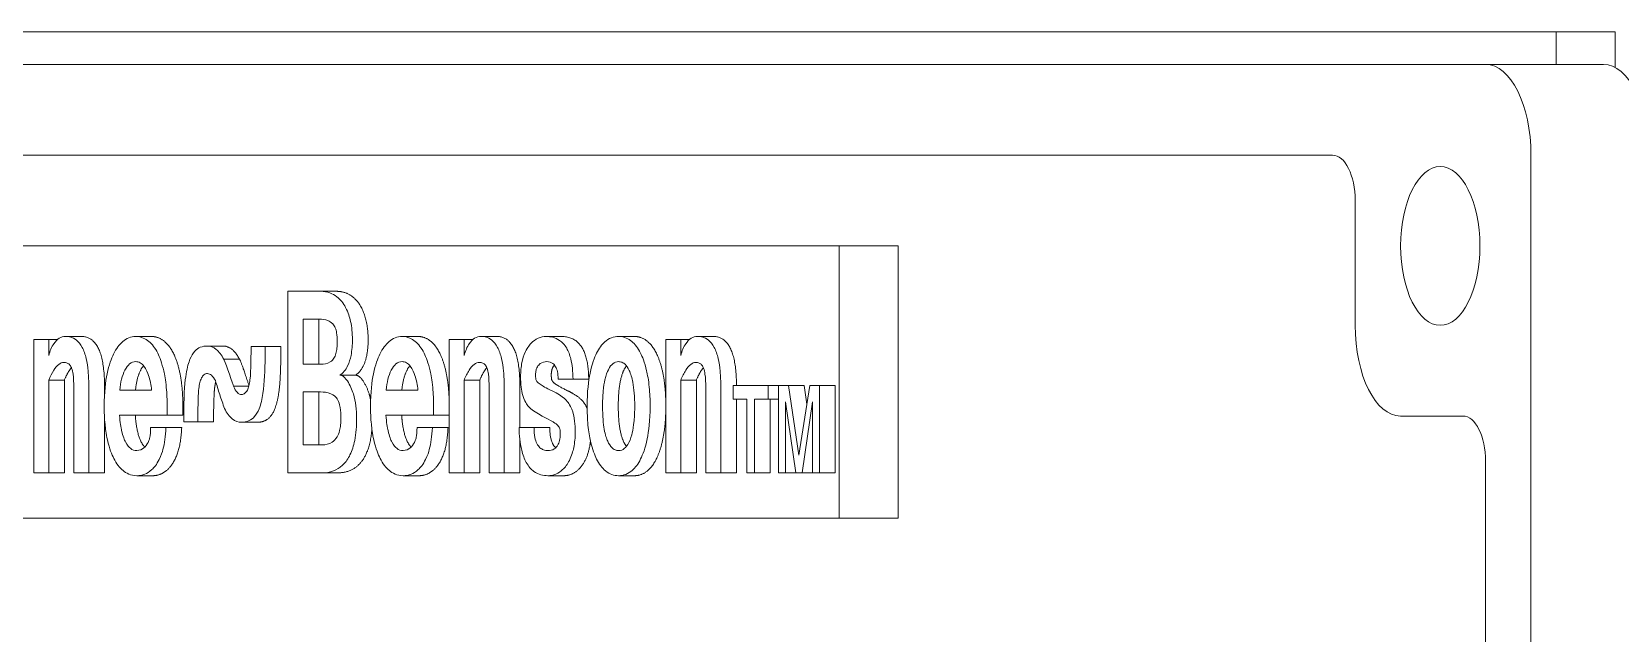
# Model space of a CAD drawing. Header units: inches. Extents: x 20 to 536, y 8 to 344.
# Drawn here: x 232.961 to 237.338, y 126.718 to 128.375 of the extents above; entities that cross this region are included whole.
import ezdxf

# ---------------------------------------------------------------- set-up
doc = ezdxf.new("R2010")
doc.units = ezdxf.units.IN
doc.header["$LTSCALE"] = 16
doc.header["$MEASUREMENT"] = 0
doc.layers.add('Visible (ANSI)', color=7, linetype='Continuous', lineweight=50)

msp = doc.modelspace()

# ---------------------------------------------------------------- linework, layer by layer
at = {"layer": 'Visible (ANSI)', "linetype": 'Continuous', "lineweight": 18}
for p, q in [((237.16221, 128.37531), (230.76221, 128.37531)), ((237.16221, 128.28531), (237.16221, 128.37531)), ((237.16221, 128.37531), (237.32459, 128.37531)), ((237.32459, 128.37531), (237.32459, 128.27678)), ((230.21745, 128.28531), (236.96745, 128.28531)), ((237.29221, 128.28531), (236.96745, 128.28531)), ((230.63933, 128.03528), (236.54558, 128.03528)), ((237.09245, 128.03531), (237.09245, 120.53531)), ((236.60808, 127.91028), (236.60808, 127.56656)), ((231.9987, 127.78528), (235.1862, 127.78528)), ((235.1862, 127.78528), (235.1862, 127.03528)), ((235.34858, 127.78528), (235.1862, 127.78528)), ((235.34858, 127.78528), (235.34858, 127.03528)), ((233.66658, 127.66028), (233.66658, 127.16028)), ((233.75692, 127.66028), (233.66658, 127.66028)), ((233.80022, 127.66028), (233.75692, 127.66028)), ((233.70884, 127.58335), (233.75388, 127.58335)), ((233.70884, 127.45937), (233.70884, 127.58335)), ((233.75214, 127.58335), (233.75214, 127.45937)), ((233.00775, 127.52769), (232.9665, 127.52769)), ((232.9665, 127.52769), (232.9665, 127.16028)), ((233.00775, 127.48366), (233.00775, 127.52769)), ((233.03221, 127.52769), (233.00775, 127.52769)), ((233.09761, 127.53578), (233.05431, 127.53578)), ((233.29082, 127.53578), (233.24752, 127.53578)), ((234.02481, 127.53578), (233.98151, 127.53578)), ((234.15245, 127.52769), (234.1112, 127.52769)), ((234.1112, 127.52769), (234.1112, 127.16028)), ((234.15245, 127.48366), (234.15245, 127.52769)), ((234.17691, 127.52769), (234.15245, 127.52769)), ((234.24231, 127.53578), (234.19901, 127.53578)), ((234.42135, 127.53578), (234.37805, 127.53578)), ((234.62165, 127.53578), (234.57835, 127.53578)), ((234.74929, 127.52769), (234.70805, 127.52769)), ((234.70805, 127.52769), (234.70805, 127.16028)), ((234.77375, 127.52769), (234.74929, 127.52769)), ((234.74929, 127.48366), (234.74929, 127.52769)), ((234.83915, 127.53578), (234.79585, 127.53578)), ((233.48783, 127.50947), (233.44452, 127.50947)), ((233.53363, 127.47303), (233.49032, 127.47303)), ((233.60394, 127.50845), (233.56598, 127.50845)), ((233.64724, 127.50845), (233.60394, 127.50845)), ((233.60394, 127.4786), (233.60394, 127.50845)), ((233.64724, 127.50845), (233.64724, 127.4786)), ((233.75666, 127.45937), (233.70884, 127.45937)), ((233.85403, 127.42902), (233.81073, 127.42902)), ((233.00775, 127.16028), (233.00775, 127.41584)), ((233.05105, 127.41584), (233.00775, 127.41584)), ((233.05105, 127.41584), (233.05105, 127.16028)), ((233.07683, 127.39459), (233.07683, 127.16028)), ((233.11832, 127.16028), (233.11832, 127.39712)), ((233.16162, 127.39712), (233.16162, 127.37627)), ((233.29129, 127.38801), (233.20374, 127.38801)), ((233.55914, 127.39864), (233.51715, 127.39864)), ((233.70884, 127.38295), (233.75692, 127.38295)), ((233.70884, 127.2372), (233.70884, 127.38295)), ((233.75214, 127.38295), (233.75214, 127.2372)), ((234.02528, 127.38801), (233.93773, 127.38801)), ((234.15245, 127.16028), (234.15245, 127.41584)), ((234.19575, 127.41584), (234.15245, 127.41584)), ((234.19575, 127.41584), (234.19575, 127.16028)), ((234.22153, 127.39459), (234.22153, 127.16028)), ((234.26303, 127.16028), (234.26303, 127.39712)), ((234.30633, 127.39712), (234.30633, 127.28477)), ((234.41196, 127.41837), (234.4527, 127.41837)), ((234.496, 127.41837), (234.4527, 127.41837)), ((234.79259, 127.41584), (234.74929, 127.41584)), ((234.74929, 127.16028), (234.74929, 127.41584)), ((234.79259, 127.41584), (234.79259, 127.16028)), ((234.81837, 127.39459), (234.81837, 127.16028)), ((234.85987, 127.16028), (234.85987, 127.39712)), ((234.99047, 127.40028), (234.89415, 127.40028)), ((234.89415, 127.40028), (234.89415, 127.36335)), ((235.01877, 127.40028), (234.99047, 127.40028)), ((234.99047, 127.36335), (234.99047, 127.40028)), ((235.04598, 127.40028), (235.01877, 127.40028)), ((235.01877, 127.40028), (235.01877, 127.16028)), ((235.08928, 127.40028), (235.04598, 127.40028)), ((235.07525, 127.20837), (235.04598, 127.40028)), ((235.10501, 127.40028), (235.07525, 127.20837)), ((235.08928, 127.40028), (235.09708, 127.34915)), ((235.13209, 127.40028), (235.10501, 127.40028)), ((235.17539, 127.40028), (235.13209, 127.40028)), ((235.13209, 127.16028), (235.13209, 127.40028)), ((235.17539, 127.40028), (235.17539, 127.16028)), ((233.33431, 127.31868), (233.33431, 127.34348)), ((233.37761, 127.34348), (233.37761, 127.31868)), ((234.0683, 127.31868), (234.0683, 127.34348)), ((234.89415, 127.36335), (234.93205, 127.36335)), ((234.90317, 127.36335), (234.90317, 127.16028)), ((234.93205, 127.36335), (234.93205, 127.16028)), ((234.95233, 127.36335), (234.99047, 127.36335)), ((234.95233, 127.16028), (234.95233, 127.36335)), ((235.01877, 127.36335), (234.99047, 127.36335)), ((234.99563, 127.36335), (234.99563, 127.16028)), ((235.03821, 127.35607), (235.06663, 127.16028)), ((235.03821, 127.16028), (235.03821, 127.35607)), ((235.084, 127.16028), (235.11254, 127.35607)), ((235.11254, 127.35607), (235.11254, 127.16028)), ((233.16162, 127.31142), (233.16162, 127.16028)), ((233.20324, 127.31868), (233.33431, 127.31868)), ((233.37761, 127.31868), (233.33431, 127.31868)), ((233.38025, 127.33082), (233.38025, 127.30046)), ((233.38025, 127.30046), (233.41846, 127.30046)), ((233.46176, 127.30046), (233.41846, 127.30046)), ((233.58297, 127.29945), (233.53967, 127.29945)), ((233.93722, 127.31868), (234.0683, 127.31868)), ((234.1112, 127.31868), (234.0683, 127.31868)), ((236.73308, 127.31656), (236.90494, 127.31656)), ((233.33102, 127.28477), (233.28876, 127.28477)), ((233.37432, 127.28477), (233.33102, 127.28477)), ((234.06501, 127.28477), (234.02275, 127.28477)), ((234.10831, 127.28477), (234.06501, 127.28477)), ((234.34516, 127.28477), (234.30391, 127.28477)), ((234.30633, 127.25123), (234.30633, 127.16028)), ((234.38846, 127.28477), (234.34516, 127.28477)), ((233.76147, 127.2372), (233.70884, 127.2372)), ((232.9665, 127.16028), (233.00775, 127.16028)), ((233.05105, 127.16028), (233.00775, 127.16028)), ((233.07683, 127.16028), (233.11832, 127.16028)), ((233.16162, 127.16028), (233.11832, 127.16028)), ((233.66658, 127.16028), (233.76147, 127.16028)), ((233.80477, 127.16028), (233.76147, 127.16028)), ((234.1112, 127.16028), (234.15245, 127.16028)), ((234.19575, 127.16028), (234.15245, 127.16028)), ((234.22153, 127.16028), (234.26303, 127.16028)), ((234.30633, 127.16028), (234.26303, 127.16028)), ((234.70805, 127.16028), (234.74929, 127.16028)), ((234.79259, 127.16028), (234.74929, 127.16028)), ((234.81837, 127.16028), (234.85987, 127.16028)), ((234.90317, 127.16028), (234.85987, 127.16028)), ((234.93205, 127.16028), (234.95233, 127.16028)), ((234.99563, 127.16028), (234.95233, 127.16028)), ((235.01877, 127.16028), (235.03821, 127.16028)), ((235.06663, 127.16028), (235.03821, 127.16028)), ((235.06663, 127.16028), (235.084, 127.16028)), ((235.11254, 127.16028), (235.084, 127.16028)), ((235.11254, 127.16028), (235.13209, 127.16028)), ((235.17539, 127.16028), (235.13209, 127.16028)), ((236.96744, 127.19156), (236.96744, 121.37906)), ((233.29386, 127.15218), (233.25055, 127.15218)), ((234.02784, 127.15218), (233.98454, 127.15218)), ((234.42692, 127.15218), (234.38362, 127.15218)), ((234.62165, 127.15218), (234.57835, 127.15218)), ((235.1862, 127.03528), (232.53012, 127.03528)), ((235.34858, 127.03528), (235.1862, 127.03528))]:
    msp.add_line(p, q, dxfattribs=at)
for centre, major_axis in [((236.96745, 128.03531), (0, 0.25)), ((237.29221, 128.03531), (0, 0.25)), ((236.54558, 127.91028), (0, 0.125)), ((236.73308, 127.56656), (0, -0.25)), ((236.90494, 127.19156), (0, 0.125))]:
    msp.add_ellipse(centre, major_axis=major_axis, ratio=0.5, start_param=4.712389, end_param=6.2831853, dxfattribs=at)
msp.add_ellipse((236.84245, 127.78531), major_axis=(0, 0.21875), ratio=0.5, dxfattribs=at)
for points, degree, knots in [([(233.84472, 127.52769), (233.84472, 127.53636), (233.84433, 127.54498), (233.84263, 127.56166), (233.84138, 127.56957), (233.83728, 127.588), (233.83321, 127.60203), (233.81986, 127.62725), (233.81181, 127.63755), (233.79115, 127.65352), (233.77663, 127.66028), (233.75692, 127.66028)], 3, [-1.370222, -1.370222, -1.370222, -1.370222, -1.1336769, -1.1336769, -0.906032, -0.906032, -0.5838602, -0.5838602, -0.3005043, -0.3005043, 0, 0, 0, 0]), ([(233.75388, 127.58335), (233.76144, 127.58335), (233.76993, 127.58249), (233.78104, 127.57792), (233.78605, 127.5753), (233.79364, 127.56714), (233.79579, 127.56333), (233.79944, 127.55509), (233.80056, 127.55034), (233.80255, 127.53855), (233.80297, 127.5301), (233.80297, 127.52212)], 3, [-0.21788398, -0.21788398, -0.21788398, -0.21788398, -0.15149232, -0.15149232, -0.11874939, -0.11874939, -0.09464191, -0.09464191, -0.06081224, -0.06081224, 0, 0, 0, 0]), ([(233.05431, 127.53578), (233.04829, 127.53578), (233.04229, 127.53432), (233.03119, 127.5275), (233.02626, 127.52255), (233.01602, 127.50712), (233.01142, 127.49607), (233.00775, 127.48366)], 3, [-0.28699786, -0.28699786, -0.28699786, -0.28699786, -0.19530538, -0.19530538, -0.10997007, -0.10997007, 0, 0, 0, 0]), ([(233.11832, 127.39712), (233.11832, 127.41144), (233.11781, 127.42605), (233.11535, 127.45219), (233.11359, 127.46409), (233.10827, 127.4866), (233.10471, 127.49686), (233.09527, 127.51478), (233.08959, 127.52158), (233.07417, 127.53335), (233.06409, 127.53578), (233.05431, 127.53578)], 3, [-0.54983804, -0.54983804, -0.54983804, -0.54983804, -0.44076065, -0.44076065, -0.34737427, -0.34737427, -0.25125884, -0.25125884, -0.14914917, -0.14914917, 0, 0, 0, 0]), ([(233.24752, 127.53578), (233.24126, 127.53578), (233.23505, 127.53467), (233.22225, 127.5296), (233.21661, 127.5258), (233.20221, 127.5134), (233.19371, 127.50209), (233.1805, 127.47542), (233.17384, 127.45817), (233.16426, 127.41095), (233.16073, 127.38262), (233.16073, 127.34398)], 3, [-1.4919316, -1.4919316, -1.4919316, -1.4919316, -1.2903014, -1.2903014, -1.0712515, -1.0712515, -0.6411915, -0.6411915, -0.2943902, -0.2943902, 0, 0, 0, 0]), ([(233.33431, 127.34348), (233.33431, 127.36095), (233.33359, 127.37848), (233.32989, 127.41603), (233.327, 127.43092), (233.31983, 127.46267), (233.31382, 127.47836), (233.30101, 127.504), (233.29278, 127.51475), (233.2754, 127.52904), (233.26374, 127.53578), (233.24752, 127.53578)], 3, [-0.95374288, -0.95374288, -0.95374288, -0.95374288, -0.86423892, -0.86423892, -0.75775194, -0.75775194, -0.52950742, -0.52950742, -0.24718032, -0.24718032, 0, 0, 0, 0]), ([(233.80297, 127.52212), (233.80297, 127.51603), (233.80271, 127.50984), (233.80148, 127.49869), (233.8006, 127.49366), (233.79787, 127.48387), (233.79602, 127.47945), (233.79179, 127.47275), (233.78872, 127.46892), (233.77575, 127.46088), (233.76608, 127.45937), (233.75666, 127.45937)], 3, [-0.57094697, -0.57094697, -0.57094697, -0.57094697, -0.45361238, -0.45361238, -0.35124457, -0.35124457, -0.23793649, -0.23793649, -0.14355336, -0.14355336, 0, 0, 0, 0]), ([(233.81005, 127.429), (233.81424, 127.43187), (233.81832, 127.43549), (233.82558, 127.44421), (233.82878, 127.44912), (233.83566, 127.46315), (233.83873, 127.4727), (233.84367, 127.49745), (233.84472, 127.51261), (233.84472, 127.52769)], 3, [-0.33200445, -0.33200445, -0.33200445, -0.33200445, -0.26455828, -0.26455828, -0.20299351, -0.20299351, -0.11486081, -0.11486081, 0, 0, 0, 0]), ([(233.98151, 127.53578), (233.97525, 127.53578), (233.96903, 127.53467), (233.95624, 127.5296), (233.9506, 127.5258), (233.9362, 127.5134), (233.92769, 127.50209), (233.91449, 127.47542), (233.90783, 127.45817), (233.89825, 127.41095), (233.89471, 127.38262), (233.89471, 127.34398)], 3, [-1.4919316, -1.4919316, -1.4919316, -1.4919316, -1.2903014, -1.2903014, -1.0712515, -1.0712515, -0.6411915, -0.6411915, -0.2943902, -0.2943902, 0, 0, 0, 0]), ([(234.0683, 127.34348), (234.0683, 127.36095), (234.06758, 127.37848), (234.06387, 127.41603), (234.06099, 127.43092), (234.05382, 127.46267), (234.04781, 127.47836), (234.035, 127.504), (234.02677, 127.51475), (234.00939, 127.52904), (233.99772, 127.53578), (233.98151, 127.53578)], 3, [-0.95374288, -0.95374288, -0.95374288, -0.95374288, -0.86423892, -0.86423892, -0.75775194, -0.75775194, -0.52950742, -0.52950742, -0.24718032, -0.24718032, 0, 0, 0, 0]), ([(234.02481, 127.53578), (234.04429, 127.53578), (234.07668, 127.50947), (234.09945, 127.45886), (234.11005, 127.39658), (234.1112, 127.36534)], 2, [0, 0, 0, 1, 2, 3, 3.7455992, 3.7455992, 3.7455992]), ([(234.19901, 127.53578), (234.19299, 127.53578), (234.187, 127.53432), (234.17589, 127.5275), (234.17096, 127.52255), (234.16072, 127.50712), (234.15613, 127.49607), (234.15245, 127.48366)], 3, [-0.28699786, -0.28699786, -0.28699786, -0.28699786, -0.19530538, -0.19530538, -0.10997007, -0.10997007, 0, 0, 0, 0]), ([(234.26303, 127.39712), (234.26303, 127.41144), (234.26251, 127.42605), (234.26005, 127.45219), (234.2583, 127.46409), (234.25297, 127.4866), (234.24942, 127.49686), (234.23997, 127.51478), (234.2343, 127.52158), (234.21888, 127.53335), (234.2088, 127.53578), (234.19901, 127.53578)], 3, [-0.54983804, -0.54983804, -0.54983804, -0.54983804, -0.44076065, -0.44076065, -0.34737427, -0.34737427, -0.25125884, -0.25125884, -0.14914917, -0.14914917, 0, 0, 0, 0]), ([(234.37805, 127.53578), (234.37093, 127.53578), (234.36381, 127.53445), (234.34892, 127.52777), (234.34279, 127.52262), (234.33382, 127.5137), (234.32749, 127.50615), (234.3167, 127.48356), (234.31371, 127.47265), (234.30936, 127.45177), (234.30821, 127.43881), (234.30821, 127.42546)], 3, [-0.38018483, -0.38018483, -0.38018483, -0.38018483, -0.3198985, -0.3198985, -0.251009, -0.251009, -0.1723725, -0.1723725, -0.1017229, -0.1017229, 0, 0, 0, 0]), ([(234.4527, 127.41837), (234.45257, 127.4284), (234.45204, 127.43847), (234.44996, 127.45709), (234.44852, 127.46566), (234.44372, 127.48511), (234.43995, 127.49496), (234.42948, 127.51322), (234.42275, 127.52024), (234.40378, 127.53323), (234.3905, 127.53578), (234.37805, 127.53578)], 3, [-0.54588742, -0.54588742, -0.54588742, -0.54588742, -0.46963717, -0.46963717, -0.40090481, -0.40090481, -0.30477701, -0.30477701, -0.18967669, -0.18967669, 0, 0, 0, 0]), ([(234.57835, 127.53578), (234.5717, 127.53578), (234.56507, 127.53466), (234.55126, 127.52931), (234.5453, 127.52521), (234.53188, 127.51365), (234.52413, 127.50325), (234.51158, 127.47774), (234.50491, 127.46021), (234.49536, 127.41346), (234.49156, 127.38475), (234.49156, 127.34398)], 3, [-1.568013, -1.568013, -1.568013, -1.568013, -1.3597383, -1.3597383, -1.1270748, -1.1270748, -0.6933324, -0.6933324, -0.3106443, -0.3106443, 0, 0, 0, 0]), ([(234.66514, 127.34398), (234.66514, 127.36142), (234.66442, 127.37893), (234.66074, 127.4161), (234.6579, 127.43084), (234.65004, 127.46541), (234.64349, 127.48069), (234.63184, 127.504), (234.62361, 127.51475), (234.60623, 127.52904), (234.59457, 127.53578), (234.57835, 127.53578)], 3, [-0.85465869, -0.85465869, -0.85465869, -0.85465869, -0.78871843, -0.78871843, -0.71138856, -0.71138856, -0.52950742, -0.52950742, -0.24718032, -0.24718032, 0, 0, 0, 0]), ([(234.62165, 127.53578), (234.64113, 127.53578), (234.67352, 127.50947), (234.69629, 127.45886), (234.7069, 127.39702), (234.70805, 127.36583)], 2, [0, 0, 0, 1, 2, 3, 3.7455992, 3.7455992, 3.7455992]), ([(234.79585, 127.53578), (234.78983, 127.53578), (234.78384, 127.53432), (234.77273, 127.5275), (234.7678, 127.52255), (234.75756, 127.50712), (234.75297, 127.49607), (234.74929, 127.48366)], 3, [-0.28699786, -0.28699786, -0.28699786, -0.28699786, -0.19530538, -0.19530538, -0.10997007, -0.10997007, 0, 0, 0, 0]), ([(234.85987, 127.39712), (234.85987, 127.41144), (234.85936, 127.42605), (234.8569, 127.45219), (234.85514, 127.46409), (234.84981, 127.4866), (234.84626, 127.49686), (234.83681, 127.51478), (234.83114, 127.52158), (234.81572, 127.53335), (234.80564, 127.53578), (234.79585, 127.53578)], 3, [-0.54983804, -0.54983804, -0.54983804, -0.54983804, -0.44076065, -0.44076065, -0.34737427, -0.34737427, -0.25125884, -0.25125884, -0.14914917, -0.14914917, 0, 0, 0, 0]), ([(233.20374, 127.38801), (233.20466, 127.39858), (233.20625, 127.4088), (233.21102, 127.42747), (233.21403, 127.43558), (233.22176, 127.45045), (233.2261, 127.45616), (233.23614, 127.46451), (233.24175, 127.46645), (233.24752, 127.46645)], 3, [-0.31166749, -0.31166749, -0.31166749, -0.31166749, -0.23705054, -0.23705054, -0.16576507, -0.16576507, -0.0878526, -0.0878526, 0, 0, 0, 0]), ([(233.24752, 127.46645), (233.25162, 127.46645), (233.25569, 127.46547), (233.26341, 127.4611), (233.26694, 127.45788), (233.27631, 127.4456), (233.28052, 127.4352), (233.28712, 127.41589), (233.28979, 127.40238), (233.29129, 127.38801)], 3, [-0.25145744, -0.25145744, -0.25145744, -0.25145744, -0.21404187, -0.21404187, -0.17828382, -0.17828382, -0.11189925, -0.11189925, 0, 0, 0, 0]), ([(233.44452, 127.50947), (233.43821, 127.50947), (233.4318, 127.50847), (233.42054, 127.50383), (233.41512, 127.50061), (233.40502, 127.48967), (233.40072, 127.48242), (233.39364, 127.46487), (233.38956, 127.4516), (233.38351, 127.41404), (233.38025, 127.38409), (233.38025, 127.33082)], 3, [-2.3834325, -2.3834325, -2.3834325, -2.3834325, -1.8060438, -1.8060438, -1.3327779, -1.3327779, -0.8613347, -0.8613347, -0.4059085, -0.4059085, 0, 0, 0, 0]), ([(233.49032, 127.47303), (233.48421, 127.48478), (233.47727, 127.49409), (233.46143, 127.50668), (233.45308, 127.50947), (233.44452, 127.50947)], 3, [-0.2596696, -0.2596696, -0.2596696, -0.2596696, -0.13042883, -0.13042883, 0, 0, 0, 0]), ([(233.51715, 127.39864), (233.51549, 127.40363), (233.49737, 127.45833), (233.49128, 127.47151), (233.4909, 127.47227), (233.49051, 127.47284), (233.49041, 127.47296), (233.49032, 127.47303)], 3, [-0.081233848, -0.081233848, -0.081233848, -0.081233848, -0.006321127, -0.006321127, -0.00143225, -0.00143225, 0, 0, 0, 0]), ([(233.53363, 127.47303), (233.53489, 127.47202), (233.54785, 127.43662), (233.55971, 127.40085)], 2, [0, 0, 0, 1, 1.970221, 1.970221, 1.970221]), ([(233.53967, 127.29945), (233.54603, 127.29945), (233.5525, 127.30046), (233.56683, 127.30647), (233.57189, 127.31148), (233.57948, 127.31982), (233.5839, 127.32742), (233.59253, 127.34912), (233.59589, 127.36382), (233.60264, 127.4082), (233.60394, 127.44371), (233.60394, 127.4786)], 3, [-0.58963682, -0.58963682, -0.58963682, -0.58963682, -0.55353283, -0.55353283, -0.50652615, -0.50652615, -0.40328783, -0.40328783, -0.26584205, -0.26584205, 0, 0, 0, 0]), ([(233.56598, 127.50845), (233.56482, 127.46006), (233.56434, 127.44555), (233.5638, 127.43134), (233.56327, 127.42236), (233.56244, 127.41635)], 3, [-0.073344423, -0.073344423, -0.073344423, -0.073344423, -0.047519074, -0.047519074, 0, 0, 0, 0]), ([(233.93773, 127.38801), (233.93865, 127.39858), (233.94023, 127.4088), (233.94501, 127.42747), (233.94802, 127.43558), (233.95575, 127.45045), (233.96009, 127.45616), (233.97013, 127.46451), (233.97574, 127.46645), (233.98151, 127.46645)], 3, [-0.31166749, -0.31166749, -0.31166749, -0.31166749, -0.23705054, -0.23705054, -0.16576507, -0.16576507, -0.0878526, -0.0878526, 0, 0, 0, 0]), ([(233.98151, 127.46645), (233.98561, 127.46645), (233.98968, 127.46547), (233.9974, 127.4611), (234.00093, 127.45788), (234.0103, 127.4456), (234.01451, 127.4352), (234.02111, 127.41589), (234.02378, 127.40238), (234.02528, 127.38801)], 3, [-0.25145744, -0.25145744, -0.25145744, -0.25145744, -0.21404187, -0.21404187, -0.17828382, -0.17828382, -0.11189925, -0.11189925, 0, 0, 0, 0]), ([(234.34946, 127.43052), (234.34946, 127.43268), (234.34956, 127.43483), (234.35002, 127.43897), (234.35035, 127.44092), (234.35165, 127.44628), (234.35286, 127.44928), (234.35655, 127.45584), (234.35937, 127.45882), (234.36784, 127.46515), (234.37431, 127.46645), (234.38033, 127.46645)], 3, [-0.1993324, -0.1993324, -0.1993324, -0.1993324, -0.18286786, -0.18286786, -0.16704919, -0.16704919, -0.13742315, -0.13742315, -0.09174875, -0.09174875, 0, 0, 0, 0]), ([(234.38033, 127.46645), (234.38638, 127.46645), (234.39233, 127.465), (234.40006, 127.45886), (234.40251, 127.45602), (234.40668, 127.44854), (234.40828, 127.44418), (234.411, 127.4327), (234.41173, 127.42555), (234.41196, 127.41837)], 3, [-0.22338557, -0.22338557, -0.22338557, -0.22338557, -0.14005983, -0.14005983, -0.09676592, -0.09676592, -0.05477189, -0.05477189, 0, 0, 0, 0]), ([(234.53407, 127.34398), (234.53407, 127.35746), (234.53451, 127.37144), (234.53699, 127.39843), (234.53883, 127.40861), (234.54359, 127.42976), (234.547, 127.43832), (234.55428, 127.4529), (234.55853, 127.45756), (234.56716, 127.46465), (234.5727, 127.46645), (234.57835, 127.46645)], 3, [-0.22807944, -0.22807944, -0.22807944, -0.22807944, -0.20529475, -0.20529475, -0.18174805, -0.18174805, -0.14222138, -0.14222138, -0.08603821, -0.08603821, 0, 0, 0, 0]), ([(234.57835, 127.46645), (234.58146, 127.46645), (234.58455, 127.46587), (234.59142, 127.46303), (234.59425, 127.46076), (234.60046, 127.45511), (234.60425, 127.4495), (234.61185, 127.43307), (234.61499, 127.42173), (234.6209, 127.39095), (234.62263, 127.36973), (234.62263, 127.34398)], 3, [-0.48525635, -0.48525635, -0.48525635, -0.48525635, -0.45378412, -0.45378412, -0.41435583, -0.41435583, -0.32082838, -0.32082838, -0.19619361, -0.19619361, 0, 0, 0, 0]), ([(233.00775, 127.41584), (233.01194, 127.42554), (233.0166, 127.43488), (233.02593, 127.44931), (233.03059, 127.45501), (233.04015, 127.46246), (233.04487, 127.46443), (233.04975, 127.46443)], 3, [-0.25414778, -0.25414778, -0.25414778, -0.25414778, -0.15637481, -0.15637481, -0.07435436, -0.07435436, 0, 0, 0, 0]), ([(233.04975, 127.46443), (233.05284, 127.46443), (233.05603, 127.46392), (233.06163, 127.46135), (233.06416, 127.4595), (233.06857, 127.45393), (233.07003, 127.45088), (233.07279, 127.44354), (233.07396, 127.43777), (233.07632, 127.42103), (233.07683, 127.4077), (233.07683, 127.39459)], 3, [-0.24371502, -0.24371502, -0.24371502, -0.24371502, -0.20910445, -0.20910445, -0.17940168, -0.17940168, -0.15075746, -0.15075746, -0.09989135, -0.09989135, 0, 0, 0, 0]), ([(233.26908, 127.45503), (233.26541, 127.45068), (233.25008, 127.42293), (233.24704, 127.38801)], 2, [0.7245107, 0.7245107, 0.7245107, 1, 2, 2, 2]), ([(233.4215, 127.39256), (233.4222, 127.39825), (233.42317, 127.40392), (233.42566, 127.41365), (233.42711, 127.41784), (233.43081, 127.42522), (233.433, 127.42813), (233.43851, 127.4326), (233.44176, 127.43356), (233.44503, 127.43356)], 3, [-0.17401034, -0.17401034, -0.17401034, -0.17401034, -0.12936578, -0.12936578, -0.09065897, -0.09065897, -0.0497718, -0.0497718, 0, 0, 0, 0]), ([(233.44503, 127.43356), (233.447, 127.43356), (233.44895, 127.43316), (233.45283, 127.43154), (233.45472, 127.43033), (233.46053, 127.4253), (233.46411, 127.42023), (233.4673, 127.41433)], 3, [-0.12657462, -0.12657462, -0.12657462, -0.12657462, -0.09654482, -0.09654482, -0.06622492, -0.06622492, 0, 0, 0, 0]), ([(233.85636, 127.31007), (233.85636, 127.32185), (233.85563, 127.33344), (233.85271, 127.35653), (233.85059, 127.36717), (233.84388, 127.38924), (233.83855, 127.40191), (233.82539, 127.42115), (233.82155, 127.42443), (233.81622, 127.42809), (233.81317, 127.42918), (233.81005, 127.429)], 3, [-0.23640494, -0.23640494, -0.23640494, -0.23640494, -0.1893821, -0.1893821, -0.14123145, -0.14123145, -0.08584592, -0.08584592, -0.04752019, -0.04752019, 0, 0, 0, 0]), ([(233.85403, 127.42902), (233.86233, 127.42902), (233.88068, 127.40471), (233.89202, 127.37537), (233.89495, 127.3607)], 2, [0.0392157, 0.0392157, 0.0392157, 1, 2, 2.7567962, 2.7567962, 2.7567962]), ([(234.00306, 127.45503), (233.9994, 127.45068), (233.98407, 127.42293), (233.98103, 127.38801)], 2, [0.7245107, 0.7245107, 0.7245107, 1, 2, 2, 2]), ([(234.15245, 127.41584), (234.15664, 127.42554), (234.16131, 127.43488), (234.17064, 127.44931), (234.1753, 127.45501), (234.18486, 127.46246), (234.18958, 127.46443), (234.19445, 127.46443)], 3, [-0.25414778, -0.25414778, -0.25414778, -0.25414778, -0.15637481, -0.15637481, -0.07435436, -0.07435436, 0, 0, 0, 0]), ([(234.19445, 127.46443), (234.19755, 127.46443), (234.20073, 127.46392), (234.20634, 127.46135), (234.20886, 127.4595), (234.21327, 127.45393), (234.21473, 127.45088), (234.21749, 127.44354), (234.21866, 127.43777), (234.22102, 127.42103), (234.22153, 127.4077), (234.22153, 127.39459)], 3, [-0.24371502, -0.24371502, -0.24371502, -0.24371502, -0.20910445, -0.20910445, -0.17940168, -0.17940168, -0.15075746, -0.15075746, -0.09989135, -0.09989135, 0, 0, 0, 0]), ([(234.30821, 127.42546), (234.30821, 127.41564), (234.30862, 127.40555), (234.31055, 127.38886), (234.31188, 127.38087), (234.31773, 127.36116), (234.32193, 127.35418), (234.32869, 127.3441), (234.33614, 127.33286), (234.36793, 127.31665)], 3, [-1.2875863, -1.2875863, -1.2875863, -1.2875863, -1.0076389, -1.0076389, -0.799535, -0.799535, -0.4999173, -0.4999173, 0, 0, 0, 0]), ([(234.39526, 127.38599), (234.37765, 127.39444), (234.36837, 127.39969), (234.35746, 127.4073), (234.35486, 127.40978), (234.3523, 127.41321), (234.35152, 127.41444), (234.35064, 127.41651), (234.35038, 127.41728), (234.34944, 127.42199), (234.34946, 127.42636), (234.34946, 127.43052)], 3, [-0.13142024, -0.13142024, -0.13142024, -0.13142024, -0.08573718, -0.08573718, -0.05237585, -0.05237585, -0.03859982, -0.03859982, -0.03172813, -0.03172813, 0, 0, 0, 0]), ([(234.40133, 127.45709), (234.40122, 127.45696), (234.39276, 127.44722), (234.39276, 127.43052)], 2, [0.986623, 0.986623, 0.986623, 1, 2, 2, 2]), ([(234.59996, 127.45496), (234.59436, 127.44799), (234.58395, 127.42141), (234.57737, 127.37586), (234.57737, 127.34398)], 2, [1.2494863, 1.2494863, 1.2494863, 2, 3, 4, 4, 4]), ([(234.74929, 127.41584), (234.75348, 127.42554), (234.75815, 127.43488), (234.76748, 127.44931), (234.77214, 127.45501), (234.7817, 127.46246), (234.78642, 127.46443), (234.7913, 127.46443)], 3, [-0.25414778, -0.25414778, -0.25414778, -0.25414778, -0.15637481, -0.15637481, -0.07435436, -0.07435436, 0, 0, 0, 0]), ([(234.7913, 127.46443), (234.79439, 127.46443), (234.79757, 127.46392), (234.80318, 127.46135), (234.8057, 127.4595), (234.81012, 127.45393), (234.81157, 127.45088), (234.81433, 127.44354), (234.8155, 127.43777), (234.81786, 127.42103), (234.81837, 127.4077), (234.81837, 127.39459)], 3, [-0.24371502, -0.24371502, -0.24371502, -0.24371502, -0.20910445, -0.20910445, -0.17940168, -0.17940168, -0.15075746, -0.15075746, -0.09989135, -0.09989135, 0, 0, 0, 0]), ([(233.41846, 127.30046), (233.41872, 127.31933), (233.41913, 127.34304), (233.4202, 127.37454), (233.42075, 127.38604), (233.4215, 127.39256)], 3, [-0.12909353, -0.12909353, -0.12909353, -0.12909353, -0.05099445, -0.05099445, 0, 0, 0, 0]), ([(233.4673, 127.41433), (233.47107, 127.4013), (233.47502, 127.38848), (233.48337, 127.36283), (233.48779, 127.35001), (233.49235, 127.3374)], 3, [-0.23324276, -0.23324276, -0.23324276, -0.23324276, -0.11854585, -0.11854585, 0, 0, 0, 0]), ([(233.53891, 127.37586), (233.53697, 127.37586), (233.53506, 127.37634), (233.53125, 127.37826), (233.52941, 127.37971), (233.52364, 127.38575), (233.52015, 127.39189), (233.51715, 127.39864)], 3, [-0.12863255, -0.12863255, -0.12863255, -0.12863255, -0.09912652, -0.09912652, -0.06883712, -0.06883712, 0, 0, 0, 0]), ([(233.56244, 127.41635), (233.56176, 127.41075), (233.56082, 127.40516), (233.55838, 127.39561), (233.55698, 127.39151), (233.55333, 127.38426), (233.55109, 127.38136), (233.54554, 127.37685), (233.54223, 127.37586), (233.53891, 127.37586)], 3, [-0.17274752, -0.17274752, -0.17274752, -0.17274752, -0.12892677, -0.12892677, -0.09125466, -0.09125466, -0.05069558, -0.05069558, 0, 0, 0, 0]), ([(233.75692, 127.38295), (233.76578, 127.38295), (233.77608, 127.38196), (233.78744, 127.37703), (233.79368, 127.37418), (233.80103, 127.36618), (233.80392, 127.36252), (233.80899, 127.3507), (233.81026, 127.34478), (233.81258, 127.3305), (233.81309, 127.32002), (233.81309, 127.31007)], 3, [-0.6272169, -0.6272169, -0.6272169, -0.6272169, -0.26355814, -0.26355814, -0.15353099, -0.15353099, -0.11423277, -0.11423277, -0.07579761, -0.07579761, 0, 0, 0, 0]), ([(234.45877, 127.27212), (234.45877, 127.28242), (234.45829, 127.29285), (234.45567, 127.31422), (234.45368, 127.32221), (234.44824, 127.33979), (234.44378, 127.34701), (234.43708, 127.35664), (234.428, 127.37022), (234.39526, 127.38599)], 3, [-1.2657917, -1.2657917, -1.2657917, -1.2657917, -1.0996458, -1.0996458, -0.9109767, -0.9109767, -0.5131931, -0.5131931, 0, 0, 0, 0]), ([(234.43856, 127.38599), (234.45222, 127.37941), (234.47651, 127.36271), (234.48874, 127.34436), (234.49158, 127.33779)], 2, [0, 0, 0, 1, 2, 2.4216616, 2.4216616, 2.4216616]), ([(233.16073, 127.34398), (233.16073, 127.32722), (233.16138, 127.31033), (233.16402, 127.28298), (233.1659, 127.26787), (233.1752, 127.22612), (233.18191, 127.21017), (233.19437, 127.18529), (233.20295, 127.17409), (233.22088, 127.15941), (233.23315, 127.15218), (233.25055, 127.15218)], 3, [-1.1520732, -1.1520732, -1.1520732, -1.1520732, -0.9328917, -0.9328917, -0.7880369, -0.7880369, -0.5752915, -0.5752915, -0.2652163, -0.2652163, 0, 0, 0, 0]), ([(233.49235, 127.3374), (233.4954, 127.33121), (233.49872, 127.32564), (233.50586, 127.31606), (233.50959, 127.3121), (233.52187, 127.30225), (233.53069, 127.29945), (233.53967, 127.29945)], 3, [-0.26781171, -0.26781171, -0.26781171, -0.26781171, -0.20158046, -0.20158046, -0.13679537, -0.13679537, 0, 0, 0, 0]), ([(233.89471, 127.34398), (233.89471, 127.32722), (233.89537, 127.31033), (233.89801, 127.28298), (233.89989, 127.26787), (233.90919, 127.22612), (233.9159, 127.21017), (233.92836, 127.18529), (233.93694, 127.17409), (233.95487, 127.15941), (233.96714, 127.15218), (233.98454, 127.15218)], 3, [-1.1520732, -1.1520732, -1.1520732, -1.1520732, -0.9328917, -0.9328917, -0.7880369, -0.7880369, -0.5752915, -0.5752915, -0.2652163, -0.2652163, 0, 0, 0, 0]), ([(234.49156, 127.34398), (234.49156, 127.32656), (234.49224, 127.30899), (234.49567, 127.27348), (234.49821, 127.2592), (234.50612, 127.22382), (234.51244, 127.2084), (234.52464, 127.18398), (234.5329, 127.17321), (234.55368, 127.15614), (234.56589, 127.15218), (234.57835, 127.15218)], 3, [-0.55980761, -0.55980761, -0.55980761, -0.55980761, -0.50875224, -0.50875224, -0.45381362, -0.45381362, -0.34349131, -0.34349131, -0.18984497, -0.18984497, 0, 0, 0, 0]), ([(234.57835, 127.22151), (234.57511, 127.22151), (234.57186, 127.22208), (234.56488, 127.22497), (234.56207, 127.22725), (234.55557, 127.23342), (234.55158, 127.2396), (234.5451, 127.25398), (234.5416, 127.26386), (234.53599, 127.29568), (234.53407, 127.31581), (234.53407, 127.34398)], 3, [-0.87203894, -0.87203894, -0.87203894, -0.87203894, -0.78771678, -0.78771678, -0.6866217, -0.6866217, -0.43703151, -0.43703151, -0.21462671, -0.21462671, 0, 0, 0, 0]), ([(234.57737, 127.34398), (234.57737, 127.3121), (234.58395, 127.26554), (234.59438, 127.23978), (234.59995, 127.23289)], 2, [0, 0, 0, 1, 2, 2.7549091, 2.7549091, 2.7549091]), ([(234.57835, 127.15218), (234.58487, 127.15218), (234.59137, 127.15329), (234.60514, 127.1586), (234.61105, 127.16271), (234.62438, 127.17408), (234.63226, 127.18462), (234.64496, 127.21039), (234.65175, 127.22809), (234.66136, 127.27515), (234.66514, 127.30378), (234.66514, 127.34398)], 3, [-1.5276483, -1.5276483, -1.5276483, -1.5276483, -1.3381229, -1.3381229, -1.1202131, -1.1202131, -0.6861054, -0.6861054, -0.3063334, -0.3063334, 0, 0, 0, 0]), ([(234.62263, 127.34398), (234.62263, 127.33042), (234.62215, 127.31649), (234.61948, 127.28861), (234.61747, 127.27806), (234.61402, 127.26285), (234.61119, 127.25265), (234.60248, 127.23521), (234.59828, 127.23051), (234.58954, 127.22332), (234.584, 127.22151), (234.57835, 127.22151)], 3, [-0.32292491, -0.32292491, -0.32292491, -0.32292491, -0.26803034, -0.26803034, -0.20810232, -0.20810232, -0.14408696, -0.14408696, -0.08609636, -0.08609636, 0, 0, 0, 0]), ([(233.25055, 127.22151), (233.24454, 127.22151), (233.23859, 127.22327), (233.22932, 127.23047), (233.22445, 127.2354), (233.21656, 127.2506), (233.21245, 127.25988), (233.20729, 127.28378), (233.20402, 127.30036), (233.20324, 127.31868)], 3, [-1.9615665, -1.9615665, -1.9615665, -1.9615665, -1.0582577, -1.0582577, -0.4670175, -0.4670175, -0.1401197, -0.1401197, 0, 0, 0, 0]), ([(233.24654, 127.31868), (233.2473, 127.30096), (233.25539, 127.25997), (233.26654, 127.23724), (233.27231, 127.23123)], 2, [0, 0, 0, 1, 2, 2.7615593, 2.7615593, 2.7615593]), ([(233.76147, 127.16028), (233.77174, 127.16028), (233.78223, 127.16171), (233.80093, 127.16863), (233.80945, 127.17355), (233.82726, 127.19018), (233.83371, 127.20085), (233.84367, 127.22107), (233.848, 127.23443), (233.85489, 127.26869), (233.85636, 127.2894), (233.85636, 127.31007)], 3, [-0.53495775, -0.53495775, -0.53495775, -0.53495775, -0.44787355, -0.44787355, -0.37373116, -0.37373116, -0.28123866, -0.28123866, -0.15754897, -0.15754897, 0, 0, 0, 0]), ([(233.81309, 127.31007), (233.81309, 127.30404), (233.81283, 127.29798), (233.81161, 127.28671), (233.81073, 127.28153), (233.80774, 127.26978), (233.80538, 127.2639), (233.79864, 127.25246), (233.7941, 127.24794), (233.78066, 127.23892), (233.77063, 127.2372), (233.76147, 127.2372)], 3, [-0.36121747, -0.36121747, -0.36121747, -0.36121747, -0.31540639, -0.31540639, -0.27371794, -0.27371794, -0.21535664, -0.21535664, -0.13952164, -0.13952164, 0, 0, 0, 0]), ([(233.98454, 127.22151), (233.97853, 127.22151), (233.97258, 127.22327), (233.96331, 127.23047), (233.95844, 127.2354), (233.95054, 127.2506), (233.94644, 127.25988), (233.94128, 127.28378), (233.93801, 127.30036), (233.93722, 127.31868)], 3, [-1.9615665, -1.9615665, -1.9615665, -1.9615665, -1.0582577, -1.0582577, -0.4670175, -0.4670175, -0.1401197, -0.1401197, 0, 0, 0, 0]), ([(233.98053, 127.31868), (233.98128, 127.30096), (233.98938, 127.25997), (234.00052, 127.23724), (234.0063, 127.23123)], 2, [0, 0, 0, 1, 2, 2.7615593, 2.7615593, 2.7615593]), ([(234.36793, 127.31665), (234.39511, 127.30205), (234.40016, 127.29891), (234.40685, 127.29436), (234.41016, 127.29157), (234.4137, 127.28673), (234.4147, 127.2851), (234.41591, 127.2821), (234.41646, 127.28043), (234.41738, 127.27407), (234.41752, 127.27012), (234.41752, 127.26655)], 3, [-0.25725817, -0.25725817, -0.25725817, -0.25725817, -0.18813961, -0.18813961, -0.0889801, -0.0889801, -0.05025383, -0.05025383, -0.02716615, -0.02716615, 0, 0, 0, 0]), ([(234.70805, 127.32213), (234.70688, 127.29053), (234.69604, 127.2286), (234.67327, 127.17799), (234.64088, 127.15218), (234.62165, 127.15218)], 2, [0.2517915, 0.2517915, 0.2517915, 1, 2, 3, 4, 4, 4]), ([(233.25055, 127.15218), (233.25792, 127.15218), (233.26524, 127.15352), (233.27812, 127.15876), (233.28507, 127.16258), (233.29793, 127.17445), (233.3054, 127.18284), (233.3179, 127.20819), (233.32119, 127.219), (233.32714, 127.24049), (233.32972, 127.2616), (233.33102, 127.28477)], 3, [-0.51058672, -0.51058672, -0.51058672, -0.51058672, -0.39585732, -0.39585732, -0.30581684, -0.30581684, -0.23379286, -0.23379286, -0.17764071, -0.17764071, 0, 0, 0, 0]), ([(233.28876, 127.28477), (233.28852, 127.27393), (233.28778, 127.26451), (233.28613, 127.25664), (233.28489, 127.25087), (233.27838, 127.2379), (233.2744, 127.23279), (233.26543, 127.22532), (233.25875, 127.22151), (233.25055, 127.22151)], 3, [-1.3567512, -1.3567512, -1.3567512, -1.3567512, -0.3873837, -0.3873837, -0.2508201, -0.2508201, -0.1248926, -0.1248926, 0, 0, 0, 0]), ([(233.89852, 127.28015), (233.89438, 127.22888), (233.85083, 127.16028), (233.80477, 127.16028)], 2, [0.2163668, 0.2163668, 0.2163668, 1, 2, 2, 2]), ([(233.98454, 127.15218), (233.9919, 127.15218), (233.99923, 127.15352), (234.0121, 127.15876), (234.01906, 127.16258), (234.03192, 127.17445), (234.03939, 127.18284), (234.05189, 127.20819), (234.05518, 127.219), (234.06113, 127.24049), (234.0637, 127.2616), (234.06501, 127.28477)], 3, [-0.51058672, -0.51058672, -0.51058672, -0.51058672, -0.39585732, -0.39585732, -0.30581684, -0.30581684, -0.23379286, -0.23379286, -0.17764071, -0.17764071, 0, 0, 0, 0]), ([(234.02275, 127.28477), (234.0225, 127.27393), (234.02177, 127.26451), (234.02011, 127.25664), (234.01888, 127.25087), (234.01237, 127.2379), (234.00839, 127.23279), (233.99942, 127.22532), (233.99274, 127.22151), (233.98454, 127.22151)], 3, [-1.3567512, -1.3567512, -1.3567512, -1.3567512, -0.3873837, -0.3873837, -0.2508201, -0.2508201, -0.1248926, -0.1248926, 0, 0, 0, 0]), ([(234.30391, 127.28477), (234.30456, 127.26355), (234.30667, 127.24215), (234.31443, 127.20991), (234.31862, 127.19838), (234.33007, 127.17751), (234.33721, 127.16952), (234.35712, 127.15508), (234.3707, 127.15218), (234.38362, 127.15218)], 3, [-0.59438034, -0.59438034, -0.59438034, -0.59438034, -0.43251436, -0.43251436, -0.32221188, -0.32221188, -0.19691631, -0.19691631, 0, 0, 0, 0]), ([(234.38336, 127.22151), (234.37934, 127.22151), (234.37521, 127.22205), (234.36789, 127.22467), (234.36455, 127.22653), (234.35838, 127.23211), (234.35559, 127.23576), (234.35081, 127.24532), (234.349, 127.25093), (234.34593, 127.2659), (234.34523, 127.2754), (234.34516, 127.28477)], 3, [-0.28766975, -0.28766975, -0.28766975, -0.28766975, -0.22628413, -0.22628413, -0.17429096, -0.17429096, -0.12317528, -0.12317528, -0.07139216, -0.07139216, 0, 0, 0, 0]), ([(234.41752, 127.26655), (234.41752, 127.26354), (234.41736, 127.26056), (234.41668, 127.25476), (234.41618, 127.25201), (234.41417, 127.24412), (234.41224, 127.23964), (234.40835, 127.23302), (234.40567, 127.22908), (234.39539, 127.22255), (234.38911, 127.22151), (234.38336, 127.22151)], 3, [-0.37407352, -0.37407352, -0.37407352, -0.37407352, -0.32070998, -0.32070998, -0.2684757, -0.2684757, -0.16378491, -0.16378491, -0.08757363, -0.08757363, 0, 0, 0, 0]), ([(234.38362, 127.15218), (234.39084, 127.15218), (234.39807, 127.15346), (234.41309, 127.15978), (234.41931, 127.16461), (234.43083, 127.17532), (234.4373, 127.18376), (234.44913, 127.20709), (234.45255, 127.21989), (234.45741, 127.24314), (234.45877, 127.25736), (234.45877, 127.27212)], 3, [-0.34325641, -0.34325641, -0.34325641, -0.34325641, -0.30358155, -0.30358155, -0.25897778, -0.25897778, -0.19201791, -0.19201791, -0.11243143, -0.11243143, 0, 0, 0, 0]), ([(234.50077, 127.24779), (234.49944, 127.23578), (234.49144, 127.20228), (234.47145, 127.1704), (234.44362, 127.15218), (234.42692, 127.15218)], 2, [0.4954181, 0.4954181, 0.4954181, 1, 2, 3, 4, 4, 4])]:
    msp.add_open_spline(points, degree=degree, knots=knots, dxfattribs=at)
for points in [[(233.80022, 127.66028), (233.8197, 127.66028), (233.85184, 127.64256), (233.87512, 127.60815), (233.88802, 127.55805), (233.88802, 127.52769)], [(233.09761, 127.53578), (233.16162, 127.53578), (233.16162, 127.39712)], [(233.29082, 127.53578), (233.3103, 127.53578), (233.34269, 127.50947), (233.36546, 127.45886), (233.37761, 127.3875), (233.37761, 127.34348)], [(233.88802, 127.52769), (233.88802, 127.45282), (233.85338, 127.42902)], [(234.24231, 127.53578), (234.30633, 127.53578), (234.30633, 127.39712)], [(234.42135, 127.53578), (234.49448, 127.53578), (234.496, 127.41837)], [(234.83915, 127.53578), (234.90244, 127.53578), (234.90316, 127.40028)], [(233.48783, 127.50947), (233.51465, 127.50947), (233.53363, 127.47303)], [(233.64724, 127.4786), (233.64724, 127.43052), (233.64015, 127.3622), (233.62447, 127.31868), (233.59992, 127.29945), (233.58297, 127.29945)], [(233.07026, 127.45012), (233.06065, 127.43806), (233.05105, 127.41584)], [(234.21496, 127.45012), (234.20536, 127.43806), (234.19575, 127.41584)], [(234.39276, 127.43052), (234.39276, 127.42192), (234.39428, 127.41433), (234.40161, 127.40623), (234.41958, 127.39509), (234.43856, 127.38599)], [(234.8118, 127.45012), (234.8022, 127.43806), (234.79259, 127.41584)], [(233.4648, 127.39256), (233.46278, 127.37485), (233.46176, 127.30046)], [(233.46829, 127.41093), (233.4661, 127.4031), (233.4648, 127.39256)], [(233.37432, 127.28477), (233.37204, 127.24428), (233.35813, 127.19823), (233.33687, 127.16787), (233.30929, 127.15218), (233.29386, 127.15218)], [(234.10831, 127.28477), (234.10603, 127.24428), (234.09211, 127.19823), (234.07086, 127.16787), (234.04328, 127.15218), (234.02784, 127.15218)], [(234.38846, 127.28477), (234.38879, 127.24356), (234.4049, 127.2292)]]:
    msp.add_open_spline(points, degree=2, dxfattribs=at)

doc.saveas('drawing.dxf')
